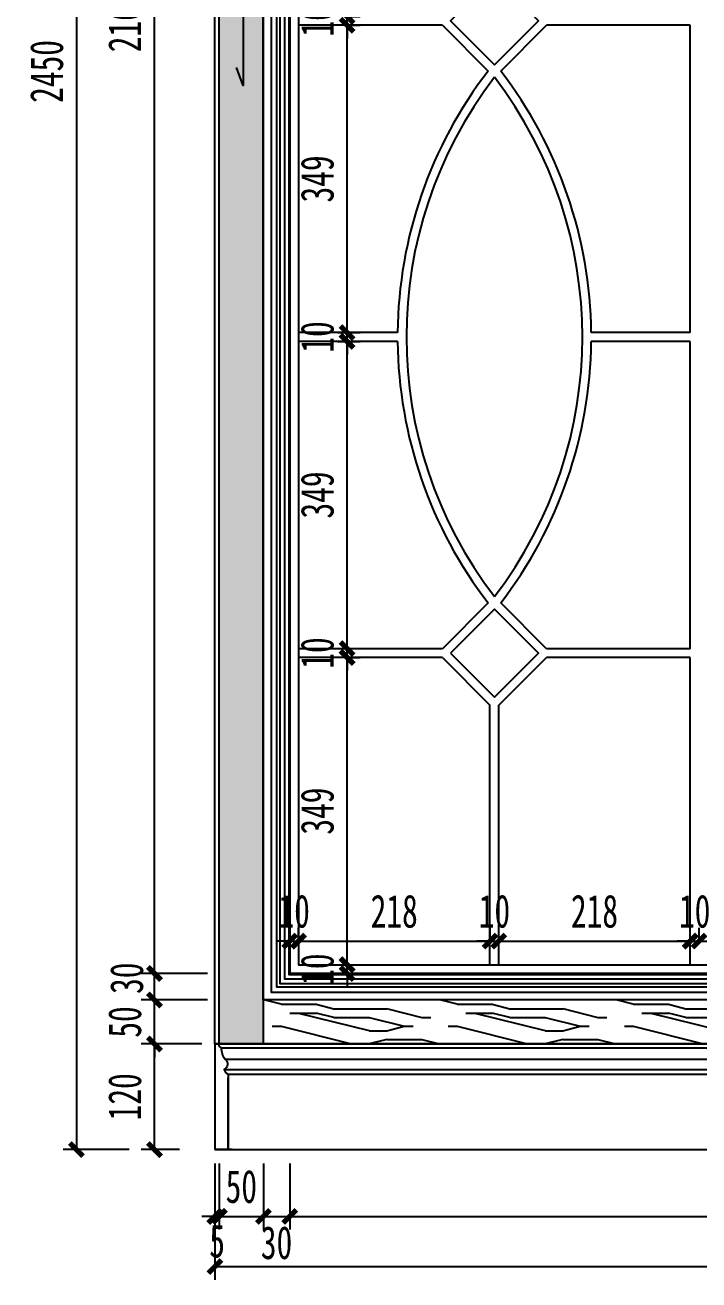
# Model space of a CAD drawing. Header units: millimetres. Extents: x 3104083 to 3173399, y -3165492 to -3044687.
# Drawn here: x 3117389 to 3118154, y -3050676 to -3049250 of the extents above; entities that cross this region are included whole.
import ezdxf

# ---------------------------------------------------------------- set-up
doc = ezdxf.new("R2010")
doc.units = ezdxf.units.MM
doc.header["$LTSCALE"] = 500
doc.header["$MEASUREMENT"] = 0
doc.header["$PDMODE"] = 2
doc.layers.get('0').update_dxf_attribs({"linetype": 'CONTINUOUS'})
doc.layers.get('DEFPOINTS').update_dxf_attribs({"linetype": 'CONTINUOUS'})
for name, color, linetype in [('2', 3, 'CONTINUOUS'), ('3-家具标准线', 3, 'CONTINUOUS'), ('D-造型细线', 146, 'CONTINUOUS'), ('E-Elevation(立面图层)', 134, 'CONTINUOUS'), ('E-立面造型线', 3, 'CONTINUOUS')]:
    doc.layers.add(name, color=color, linetype=linetype)
doc.styles.add('DIM', font='SimSun.ttf', dxfattribs={"width": 0.7})
doc.dimstyles.new('15', dxfattribs={"dimscale": 15, "dimtxt": 2.5, "dimasz": 1, "dimexe": 1, "dimexo": 1, "dimgap": 1, "dimtad": 1, "dimdec": 0, "dimzin": 0, "dimdsep": 46, "dimtxsty": 'DIM', "dimblk": 'ARCHTICK', "dimcen": 0, "dimclrd": 5, "dimclre": 5, "dimclrt": 35, "dimadec": 0, "dimazin": 0, "dimtfac": 0.5, "dimtdec": 0, "dimtix": 1, "dimtmove": 2, "dimatfit": 2, "dimldrblk": 'A', "dimfxl": 0, "dimtolj": 1, "dimtzin": 0, "dimlwd": -1, "dimlwe": -1, "dimarcsym": 0})

# ---------------------------------------------------------------- blocks, each defined once
blk = doc.blocks.new('_ArchTick')
at = {"color": 0, "linetype": 'ByBlock', "const_width": 0.4}
blk.add_lwpolyline([(-0.5, -0.5), (0.5, 0.5)], dxfattribs=at)
blk = doc.blocks.new('*D754')
at = {"layer": 'D-造型细线', "color": 5, "ltscale": 100}
for p, q in [((3117507.4, -3048077.7), (3117432.4, -3048077.7)), ((3117447.4, -3048077.7), (3117447.4, -3050527.7)), ((3117507.4, -3050527.7), (3117432.4, -3050527.7))]:
    blk.add_line(p, q, dxfattribs=at)
at = {"layer": 'DEFPOINTS', "color": 0, "ltscale": 100}
for p in [(3117533.3, -3048077.7), (3117447.4, -3050527.7), (3117533.3, -3050527.7)]:
    blk.add_point(p, dxfattribs=at)
at = {"layer": 'D-造型细线', "color": 5, "ltscale": 100, "xscale": 15, "yscale": 15, "zscale": 15}
for p, rotation in [((3117447.4, -3048077.7), 90), ((3117447.4, -3050527.7), 270)]:
    blk.add_blockref('_ArchTick', p, dxfattribs=dict(at, rotation=rotation))
at = {"layer": 'D-造型细线', "color": 35, "ltscale": 100, "insert": (3117413.7, -3049302.7), "char_height": 37.5, "attachment_point": 5, "rotation": 90, "style": 'DIM'}
blk.add_mtext('\\A1;2450', dxfattribs=at)
blk = doc.blocks.new('A')
for p, q in [((-1.435, 1.148), (-1.09, 1.437)), ((-1.435, 1.148), (-0.369, 0)), ((-1.09, 1.437), (0, 0)), ((-0.369, 0), (-2.127, 0)), ((-1.435, -1.148), (-0.369, 0)), ((-1.09, -1.437), (0, 0)), ((-1.435, -1.148), (-1.09, -1.437))]:
    blk.add_line(p, q)
for points in [[(-1.435, 1.148), (-1.09, 1.437), (-0.369, 0), (0, 0)], [(-1.435, -1.148), (-1.09, -1.437), (-0.369, 0), (0, 0)]]:
    blk.add_solid(points)
blk = doc.blocks.new('*D755')
at = {"layer": 'D-造型细线', "color": 5, "ltscale": 100}
for p, q in [((3117564.5, -3050407.7), (3117521.1, -3050407.7)), ((3117536.1, -3050527.7), (3117536.1, -3050407.7)), ((3117564.5, -3050527.7), (3117521.1, -3050527.7))]:
    blk.add_line(p, q, dxfattribs=at)
at = {"layer": 'DEFPOINTS', "color": 0, "ltscale": 100}
for p in [(3117536.1, -3050407.7), (3117579.5, -3050407.7), (3117579.5, -3050527.7)]:
    blk.add_point(p, dxfattribs=at)
at = {"layer": 'D-造型细线', "color": 5, "ltscale": 100, "xscale": 15, "yscale": 15, "zscale": 15}
for p, rotation in [((3117536.1, -3050407.7), 90), ((3117536.1, -3050527.7), 270)]:
    blk.add_blockref('_ArchTick', p, dxfattribs=dict(at, rotation=rotation))
at = {"layer": 'D-造型细线', "color": 35, "ltscale": 100, "insert": (3117502.4, -3050467.7), "char_height": 37.5, "attachment_point": 5, "rotation": 90, "style": 'DIM'}
blk.add_mtext('\\A1;120', dxfattribs=at)
blk = doc.blocks.new('*D756')
at = {"layer": 'D-造型细线', "color": 5, "ltscale": 100}
for p, q in [((3117536.1, -3050357.7), (3117536.1, -3050342.7)), ((3117596.1, -3050357.7), (3117521.1, -3050357.7)), ((3117536.1, -3050407.7), (3117536.1, -3050357.7)), ((3117589.7, -3050407.7), (3117521.1, -3050407.7)), ((3117536.1, -3050407.7), (3117536.1, -3050422.7))]:
    blk.add_line(p, q, dxfattribs=at)
at = {"layer": 'DEFPOINTS', "color": 0, "ltscale": 100}
for p in [(3117536.1, -3050357.7), (3117659.7, -3050357.7), (3117604.7, -3050407.7)]:
    blk.add_point(p, dxfattribs=at)
at = {"layer": 'D-造型细线', "color": 5, "ltscale": 100, "xscale": 15, "yscale": 15, "zscale": 15}
for p, rotation in [((3117536.1, -3050357.7), 270), ((3117536.1, -3050407.7), 90)]:
    blk.add_blockref('_ArchTick', p, dxfattribs=dict(at, rotation=rotation))
at = {"layer": 'D-造型细线', "color": 35, "ltscale": 100, "insert": (3117502.4, -3050382.7), "char_height": 37.5, "attachment_point": 5, "rotation": 90, "style": 'DIM'}
blk.add_mtext('\\A1;50', dxfattribs=at)
blk = doc.blocks.new('*D757')
at = {"layer": 'D-造型细线', "color": 5, "ltscale": 100}
for p, q in [((3117596.1, -3050327.7), (3117521.1, -3050327.7)), ((3117536.1, -3050357.7), (3117536.1, -3050327.7)), ((3117596.1, -3050357.7), (3117521.1, -3050357.7))]:
    blk.add_line(p, q, dxfattribs=at)
at = {"layer": 'DEFPOINTS', "color": 0, "ltscale": 100}
for p in [(3117536.1, -3050327.7), (3117689.7, -3050327.7), (3117659.7, -3050357.7)]:
    blk.add_point(p, dxfattribs=at)
at = {"layer": 'D-造型细线', "color": 5, "ltscale": 100, "xscale": 15, "yscale": 15, "zscale": 15}
for p, rotation in [((3117536.1, -3050327.7), 90), ((3117536.1, -3050357.7), 270)]:
    blk.add_blockref('_ArchTick', p, dxfattribs=dict(at, rotation=rotation))
at = {"layer": 'D-造型细线', "color": 35, "ltscale": 100, "insert": (3117504.6, -3050333), "char_height": 37.5, "attachment_point": 5, "rotation": 90, "style": 'DIM'}
blk.add_mtext('\\A1;30', dxfattribs=at)
blk = doc.blocks.new('*D758')
at = {"layer": 'D-造型细线', "color": 5, "ltscale": 100}
for p, q in [((3117596.1, -3048162.7), (3117521.1, -3048162.7)), ((3117536.1, -3050327.7), (3117536.1, -3048162.7)), ((3117596.1, -3050327.7), (3117521.1, -3050327.7))]:
    blk.add_line(p, q, dxfattribs=at)
at = {"layer": 'DEFPOINTS', "color": 0, "ltscale": 100}
for p in [(3117536.1, -3048162.7), (3117689.7, -3048162.7), (3117689.7, -3050327.7)]:
    blk.add_point(p, dxfattribs=at)
at = {"layer": 'D-造型细线', "color": 5, "ltscale": 100, "xscale": 15, "yscale": 15, "zscale": 15}
for p, rotation in [((3117536.1, -3048162.7), 90), ((3117536.1, -3050327.7), 270)]:
    blk.add_blockref('_ArchTick', p, dxfattribs=dict(at, rotation=rotation))
at = {"layer": 'D-造型细线', "color": 35, "ltscale": 100, "insert": (3117502.4, -3049245.2), "char_height": 37.5, "attachment_point": 5, "rotation": 90, "style": 'DIM'}
blk.add_mtext('\\A1;2165', dxfattribs=at)
blk = doc.blocks.new('*D762')
at = {"layer": 'D-造型细线', "color": 5, "ltscale": 100}
for p, q in [((3117604.7, -3050543.6), (3117604.7, -3050618.6)), ((3117609.7, -3050543.6), (3117609.7, -3050618.6)), ((3117604.7, -3050603.6), (3117589.7, -3050603.6)), ((3117604.7, -3050603.6), (3117609.7, -3050603.6)), ((3117609.7, -3050603.6), (3117624.7, -3050603.6))]:
    blk.add_line(p, q, dxfattribs=at)
at = {"layer": 'DEFPOINTS', "color": 0, "ltscale": 100}
for p in [(3117604.7, -3050392.8), (3117609.7, -3050392.8), (3117609.7, -3050603.6)]:
    blk.add_point(p, dxfattribs=at)
at = {"layer": 'D-造型细线', "color": 5, "ltscale": 100, "xscale": 15, "yscale": 15, "zscale": 15}
blk.add_blockref('_ArchTick', (3117604.7, -3050603.6), dxfattribs=at)
at = {"layer": 'D-造型细线', "color": 5, "ltscale": 100, "xscale": 15, "yscale": 15, "zscale": 15, "rotation": 180}
blk.add_blockref('_ArchTick', (3117609.7, -3050603.6), dxfattribs=at)
at = {"layer": 'D-造型细线', "color": 35, "ltscale": 100, "insert": (3117607.2, -3050631.8), "char_height": 37.5, "attachment_point": 5, "style": 'DIM'}
blk.add_mtext('\\A1;5', dxfattribs=at)
blk = doc.blocks.new('*D763')
at = {"layer": 'D-造型细线', "color": 5, "ltscale": 100}
for p, q in [((3117609.7, -3050543.6), (3117609.7, -3050618.6)), ((3117659.7, -3050543.6), (3117659.7, -3050618.6)), ((3117609.7, -3050603.6), (3117594.7, -3050603.6)), ((3117609.7, -3050603.6), (3117659.7, -3050603.6)), ((3117659.7, -3050603.6), (3117674.7, -3050603.6))]:
    blk.add_line(p, q, dxfattribs=at)
at = {"layer": 'DEFPOINTS', "color": 0, "ltscale": 100}
for p in [(3117659.7, -3050357.7), (3117609.7, -3050392.8), (3117659.7, -3050603.6)]:
    blk.add_point(p, dxfattribs=at)
at = {"layer": 'D-造型细线', "color": 5, "ltscale": 100, "xscale": 15, "yscale": 15, "zscale": 15}
blk.add_blockref('_ArchTick', (3117609.7, -3050603.6), dxfattribs=at)
at = {"layer": 'D-造型细线', "color": 5, "ltscale": 100, "xscale": 15, "yscale": 15, "zscale": 15, "rotation": 180}
blk.add_blockref('_ArchTick', (3117659.7, -3050603.6), dxfattribs=at)
at = {"layer": 'D-造型细线', "color": 35, "ltscale": 100, "insert": (3117634.7, -3050569.8), "char_height": 37.5, "attachment_point": 5, "style": 'DIM'}
blk.add_mtext('\\A1;50', dxfattribs=at)
blk = doc.blocks.new('*D750')
at = {"layer": 'D-造型细线', "color": 5, "ltscale": 100}
for p, q in [((3117659.7, -3050543.6), (3117659.7, -3050618.6)), ((3117689.7, -3050543.6), (3117689.7, -3050618.6)), ((3117659.7, -3050603.6), (3117689.7, -3050603.6))]:
    blk.add_line(p, q, dxfattribs=at)
at = {"layer": 'DEFPOINTS', "color": 0, "ltscale": 100}
for p in [(3117689.7, -3050327.7), (3117659.7, -3050392.8), (3117689.7, -3050603.6)]:
    blk.add_point(p, dxfattribs=at)
at = {"layer": 'D-造型细线', "color": 5, "ltscale": 100, "xscale": 15, "yscale": 15, "zscale": 15, "rotation": 180}
blk.add_blockref('_ArchTick', (3117659.7, -3050603.6), dxfattribs=at)
at = {"layer": 'D-造型细线', "color": 5, "ltscale": 100, "xscale": 15, "yscale": 15, "zscale": 15}
blk.add_blockref('_ArchTick', (3117689.7, -3050603.6), dxfattribs=at)
at = {"layer": 'D-造型细线', "color": 35, "ltscale": 100, "insert": (3117674.7, -3050633.6), "char_height": 37.5, "attachment_point": 5, "style": 'DIM'}
blk.add_mtext('\\A1;30', dxfattribs=at)
blk = doc.blocks.new('*D751')
at = {"layer": 'D-造型细线', "color": 5, "ltscale": 100}
for p, q in [((3117689.7, -3050543.6), (3117689.7, -3050618.6)), ((3119064.7, -3050543.6), (3119064.7, -3050618.6)), ((3117689.7, -3050603.6), (3119064.7, -3050603.6))]:
    blk.add_line(p, q, dxfattribs=at)
at = {"layer": 'DEFPOINTS', "color": 0, "ltscale": 100}
for p in [(3119064.7, -3050317.7), (3117689.7, -3050392.8), (3119064.7, -3050603.6)]:
    blk.add_point(p, dxfattribs=at)
at = {"layer": 'D-造型细线', "color": 5, "ltscale": 100, "xscale": 15, "yscale": 15, "zscale": 15, "rotation": 180}
blk.add_blockref('_ArchTick', (3117689.7, -3050603.6), dxfattribs=at)
at = {"layer": 'D-造型细线', "color": 5, "ltscale": 100, "xscale": 15, "yscale": 15, "zscale": 15}
blk.add_blockref('_ArchTick', (3119064.7, -3050603.6), dxfattribs=at)
at = {"layer": 'D-造型细线', "color": 35, "ltscale": 100, "insert": (3118377.2, -3050569.8), "char_height": 37.5, "attachment_point": 5, "style": 'DIM'}
blk.add_mtext('\\A1;1375', dxfattribs=at)
blk = doc.blocks.new('*D753')
at = {"layer": 'D-造型细线', "color": 5, "ltscale": 100}
for p, q in [((3117604.7, -3050600.7), (3117604.7, -3050675.7)), ((3119144.7, -3050600.7), (3119144.7, -3050675.7)), ((3117604.7, -3050660.7), (3119144.7, -3050660.7))]:
    blk.add_line(p, q, dxfattribs=at)
at = {"layer": 'DEFPOINTS', "color": 0, "ltscale": 100}
for p in [(3117604.7, -3050380.3), (3119144.7, -3050380.3), (3119144.7, -3050660.7)]:
    blk.add_point(p, dxfattribs=at)
at = {"layer": 'D-造型细线', "color": 5, "ltscale": 100, "xscale": 15, "yscale": 15, "zscale": 15, "rotation": 180}
blk.add_blockref('_ArchTick', (3117604.7, -3050660.7), dxfattribs=at)
at = {"layer": 'D-造型细线', "color": 5, "ltscale": 100, "xscale": 15, "yscale": 15, "zscale": 15}
blk.add_blockref('_ArchTick', (3119144.7, -3050660.7), dxfattribs=at)
at = {"layer": 'D-造型细线', "color": 35, "ltscale": 100, "insert": (3118374.7, -3050627), "char_height": 37.5, "attachment_point": 5, "style": 'DIM'}
blk.add_mtext('\\A1;1540', dxfattribs=at)
blk = doc.blocks.new('*D769')
at = {"layer": 'D-造型细线', "color": 5, "ltscale": 100}
for p, q in [((3117689.7, -3050295.9), (3117689.7, -3050275.8)), ((3117699.7, -3050295.9), (3117699.7, -3050275.8)), ((3117689.7, -3050290.8), (3117674.7, -3050290.8)), ((3117689.7, -3050290.8), (3117699.7, -3050290.8)), ((3117699.7, -3050290.8), (3117714.7, -3050290.8))]:
    blk.add_line(p, q, dxfattribs=at)
at = {"layer": 'DEFPOINTS', "color": 0, "ltscale": 100}
for p in [(3117699.7, -3050290.8), (3117689.7, -3050310.9), (3117699.7, -3050310.9)]:
    blk.add_point(p, dxfattribs=at)
at = {"layer": 'D-造型细线', "color": 5, "ltscale": 100, "xscale": 15, "yscale": 15, "zscale": 15}
blk.add_blockref('_ArchTick', (3117689.7, -3050290.8), dxfattribs=at)
at = {"layer": 'D-造型细线', "color": 5, "ltscale": 100, "xscale": 15, "yscale": 15, "zscale": 15, "rotation": 180}
blk.add_blockref('_ArchTick', (3117699.7, -3050290.8), dxfattribs=at)
at = {"layer": 'D-造型细线', "color": 35, "ltscale": 100, "insert": (3117694.7, -3050257), "char_height": 37.5, "attachment_point": 5, "style": 'DIM'}
blk.add_mtext('\\A1;10', dxfattribs=at)
blk = doc.blocks.new('*D770')
at = {"layer": 'D-造型细线', "color": 5, "ltscale": 100}
for p, q in [((3117699.7, -3050295.9), (3117699.7, -3050275.8)), ((3117917.2, -3050291), (3117917.2, -3050275.8)), ((3117699.7, -3050290.8), (3117917.2, -3050290.8))]:
    blk.add_line(p, q, dxfattribs=at)
at = {"layer": 'DEFPOINTS', "color": 0, "ltscale": 100}
for p in [(3117917.2, -3050290.8), (3117699.7, -3050310.9), (3117917.2, -3050306)]:
    blk.add_point(p, dxfattribs=at)
at = {"layer": 'D-造型细线', "color": 5, "ltscale": 100, "xscale": 15, "yscale": 15, "zscale": 15, "rotation": 180}
blk.add_blockref('_ArchTick', (3117699.7, -3050290.8), dxfattribs=at)
at = {"layer": 'D-造型细线', "color": 5, "ltscale": 100, "xscale": 15, "yscale": 15, "zscale": 15}
blk.add_blockref('_ArchTick', (3117917.2, -3050290.8), dxfattribs=at)
at = {"layer": 'D-造型细线', "color": 35, "ltscale": 100, "insert": (3117808.4, -3050257), "char_height": 37.5, "attachment_point": 5, "style": 'DIM'}
blk.add_mtext('\\A1;218', dxfattribs=at)
blk = doc.blocks.new('*D771')
at = {"layer": 'D-造型细线', "color": 5, "ltscale": 100}
for p, q in [((3117917.2, -3050291), (3117917.2, -3050275.8)), ((3117927.2, -3050291), (3117927.2, -3050275.8)), ((3117917.2, -3050290.8), (3117902.2, -3050290.8)), ((3117917.2, -3050290.8), (3117927.2, -3050290.8)), ((3117927.2, -3050290.8), (3117942.2, -3050290.8))]:
    blk.add_line(p, q, dxfattribs=at)
at = {"layer": 'DEFPOINTS', "color": 0, "ltscale": 100}
for p in [(3117927.2, -3050290.8), (3117917.2, -3050306), (3117927.2, -3050306)]:
    blk.add_point(p, dxfattribs=at)
at = {"layer": 'D-造型细线', "color": 5, "ltscale": 100, "xscale": 15, "yscale": 15, "zscale": 15}
blk.add_blockref('_ArchTick', (3117917.2, -3050290.8), dxfattribs=at)
at = {"layer": 'D-造型细线', "color": 5, "ltscale": 100, "xscale": 15, "yscale": 15, "zscale": 15, "rotation": 180}
blk.add_blockref('_ArchTick', (3117927.2, -3050290.8), dxfattribs=at)
at = {"layer": 'D-造型细线', "color": 35, "ltscale": 100, "insert": (3117922.2, -3050257), "char_height": 37.5, "attachment_point": 5, "style": 'DIM'}
blk.add_mtext('\\A1;10', dxfattribs=at)
blk = doc.blocks.new('*D772')
at = {"layer": 'D-造型细线', "color": 5, "ltscale": 100}
for p, q in [((3117927.2, -3050291), (3117927.2, -3050275.8)), ((3118144.7, -3050291), (3118144.7, -3050275.8)), ((3117927.2, -3050290.8), (3118144.7, -3050290.8))]:
    blk.add_line(p, q, dxfattribs=at)
at = {"layer": 'DEFPOINTS', "color": 0, "ltscale": 100}
for p in [(3118144.7, -3050290.8), (3117927.2, -3050306), (3118144.7, -3050306)]:
    blk.add_point(p, dxfattribs=at)
at = {"layer": 'D-造型细线', "color": 5, "ltscale": 100, "xscale": 15, "yscale": 15, "zscale": 15, "rotation": 180}
blk.add_blockref('_ArchTick', (3117927.2, -3050290.8), dxfattribs=at)
at = {"layer": 'D-造型细线', "color": 5, "ltscale": 100, "xscale": 15, "yscale": 15, "zscale": 15}
blk.add_blockref('_ArchTick', (3118144.7, -3050290.8), dxfattribs=at)
at = {"layer": 'D-造型细线', "color": 35, "ltscale": 100, "insert": (3118035.9, -3050257), "char_height": 37.5, "attachment_point": 5, "style": 'DIM'}
blk.add_mtext('\\A1;218', dxfattribs=at)
blk = doc.blocks.new('*D773')
at = {"layer": 'D-造型细线', "color": 5, "ltscale": 100}
for p, q in [((3118144.7, -3050291), (3118144.7, -3050275.8)), ((3118154.7, -3050291), (3118154.7, -3050275.8)), ((3118144.7, -3050290.8), (3118129.7, -3050290.8)), ((3118144.7, -3050290.8), (3118154.7, -3050290.8)), ((3118154.7, -3050290.8), (3118169.7, -3050290.8))]:
    blk.add_line(p, q, dxfattribs=at)
at = {"layer": 'DEFPOINTS', "color": 0, "ltscale": 100}
for p in [(3118154.7, -3050290.8), (3118144.7, -3050306), (3118154.7, -3050306)]:
    blk.add_point(p, dxfattribs=at)
at = {"layer": 'D-造型细线', "color": 5, "ltscale": 100, "xscale": 15, "yscale": 15, "zscale": 15}
blk.add_blockref('_ArchTick', (3118144.7, -3050290.8), dxfattribs=at)
at = {"layer": 'D-造型细线', "color": 5, "ltscale": 100, "xscale": 15, "yscale": 15, "zscale": 15, "rotation": 180}
blk.add_blockref('_ArchTick', (3118154.7, -3050290.8), dxfattribs=at)
at = {"layer": 'D-造型细线', "color": 35, "ltscale": 100, "insert": (3118149.7, -3050257), "char_height": 37.5, "attachment_point": 5, "style": 'DIM'}
blk.add_mtext('\\A1;10', dxfattribs=at)
blk = doc.blocks.new('*D774')
at = {"layer": 'D-造型细线', "color": 5, "ltscale": 100}
for p, q in [((3118154.7, -3050291), (3118154.7, -3050275.8)), ((3118372.2, -3050291), (3118372.2, -3050275.8)), ((3118154.7, -3050290.8), (3118372.2, -3050290.8))]:
    blk.add_line(p, q, dxfattribs=at)
at = {"layer": 'DEFPOINTS', "color": 0, "ltscale": 100}
for p in [(3118372.2, -3050290.8), (3118154.7, -3050306), (3118372.2, -3050306)]:
    blk.add_point(p, dxfattribs=at)
at = {"layer": 'D-造型细线', "color": 5, "ltscale": 100, "xscale": 15, "yscale": 15, "zscale": 15, "rotation": 180}
blk.add_blockref('_ArchTick', (3118154.7, -3050290.8), dxfattribs=at)
at = {"layer": 'D-造型细线', "color": 5, "ltscale": 100, "xscale": 15, "yscale": 15, "zscale": 15}
blk.add_blockref('_ArchTick', (3118372.2, -3050290.8), dxfattribs=at)
at = {"layer": 'D-造型细线', "color": 35, "ltscale": 100, "insert": (3118263.4, -3050257), "char_height": 37.5, "attachment_point": 5, "style": 'DIM'}
blk.add_mtext('\\A1;217', dxfattribs=at)
blk = doc.blocks.new('*D782')
at = {"layer": 'D-造型细线', "color": 5, "ltscale": 100}
for p, q in [((3117754.8, -3050317.7), (3117754.8, -3050302.7)), ((3117720.8, -3050317.7), (3117769.8, -3050317.7)), ((3117754.8, -3050327.7), (3117754.8, -3050317.7)), ((3117720.8, -3050327.7), (3117769.8, -3050327.7)), ((3117754.8, -3050327.7), (3117754.8, -3050342.7))]:
    blk.add_line(p, q, dxfattribs=at)
at = {"layer": 'DEFPOINTS', "color": 0, "ltscale": 100}
for p in [(3117705.8, -3050317.7), (3117754.8, -3050317.7), (3117705.8, -3050327.7)]:
    blk.add_point(p, dxfattribs=at)
at = {"layer": 'D-造型细线', "color": 5, "ltscale": 100, "xscale": 15, "yscale": 15, "zscale": 15}
for p, rotation in [((3117754.8, -3050317.7), 270), ((3117754.8, -3050327.7), 90)]:
    blk.add_blockref('_ArchTick', p, dxfattribs=dict(at, rotation=rotation))
at = {"layer": 'D-造型细线', "color": 35, "ltscale": 100, "insert": (3117721.1, -3050322.7), "char_height": 37.5, "attachment_point": 5, "rotation": 90, "style": 'DIM'}
blk.add_mtext('\\A1;10', dxfattribs=at)
blk = doc.blocks.new('*D783')
at = {"layer": 'D-造型细线', "color": 5, "ltscale": 100}
for p, q in [((3117754.8, -3049968.5), (3117769.8, -3049968.5)), ((3117754.8, -3050317.7), (3117754.8, -3049968.5)), ((3117720.8, -3050317.7), (3117769.8, -3050317.7))]:
    blk.add_line(p, q, dxfattribs=at)
at = {"layer": 'DEFPOINTS', "color": 0, "ltscale": 100}
for p in [(3117740.4, -3049968.5), (3117754.8, -3049968.5), (3117705.8, -3050317.7)]:
    blk.add_point(p, dxfattribs=at)
at = {"layer": 'D-造型细线', "color": 5, "ltscale": 100, "xscale": 15, "yscale": 15, "zscale": 15}
for p, rotation in [((3117754.8, -3049968.5), 90), ((3117754.8, -3050317.7), 270)]:
    blk.add_blockref('_ArchTick', p, dxfattribs=dict(at, rotation=rotation))
at = {"layer": 'D-造型细线', "color": 35, "ltscale": 100, "insert": (3117721.1, -3050143.1), "char_height": 37.5, "attachment_point": 5, "rotation": 90, "style": 'DIM'}
blk.add_mtext('\\A1;349', dxfattribs=at)
blk = doc.blocks.new('*D784')
at = {"layer": 'D-造型细线', "color": 5, "ltscale": 100}
for p, q in [((3117754.8, -3049958.5), (3117754.8, -3049943.5)), ((3117754.8, -3049958.5), (3117769.8, -3049958.5)), ((3117754.8, -3049968.5), (3117754.8, -3049958.5)), ((3117754.8, -3049968.5), (3117769.8, -3049968.5)), ((3117754.8, -3049968.5), (3117754.8, -3049983.5))]:
    blk.add_line(p, q, dxfattribs=at)
at = {"layer": 'DEFPOINTS', "color": 0, "ltscale": 100}
for p in [(3117740.4, -3049958.5), (3117754.8, -3049958.5), (3117740.4, -3049968.5)]:
    blk.add_point(p, dxfattribs=at)
at = {"layer": 'D-造型细线', "color": 5, "ltscale": 100, "xscale": 15, "yscale": 15, "zscale": 15}
for p, rotation in [((3117754.8, -3049958.5), 270), ((3117754.8, -3049968.5), 90)]:
    blk.add_blockref('_ArchTick', p, dxfattribs=dict(at, rotation=rotation))
at = {"layer": 'D-造型细线', "color": 35, "ltscale": 100, "insert": (3117721.1, -3049963.5), "char_height": 37.5, "attachment_point": 5, "rotation": 90, "style": 'DIM'}
blk.add_mtext('\\A1;10', dxfattribs=at)
blk = doc.blocks.new('*D785')
at = {"layer": 'D-造型细线', "color": 5, "ltscale": 100}
for p, q in [((3117744.5, -3049609.4), (3117769.8, -3049609.4)), ((3117754.8, -3049958.5), (3117754.8, -3049609.4)), ((3117754.8, -3049958.5), (3117769.8, -3049958.5))]:
    blk.add_line(p, q, dxfattribs=at)
at = {"layer": 'DEFPOINTS', "color": 0, "ltscale": 100}
for p in [(3117729.5, -3049609.4), (3117754.8, -3049609.4), (3117740.4, -3049958.5)]:
    blk.add_point(p, dxfattribs=at)
at = {"layer": 'D-造型细线', "color": 5, "ltscale": 100, "xscale": 15, "yscale": 15, "zscale": 15}
for p, rotation in [((3117754.8, -3049609.4), 90), ((3117754.8, -3049958.5), 270)]:
    blk.add_blockref('_ArchTick', p, dxfattribs=dict(at, rotation=rotation))
at = {"layer": 'D-造型细线', "color": 35, "ltscale": 100, "insert": (3117721.1, -3049783.9), "char_height": 37.5, "attachment_point": 5, "rotation": 90, "style": 'DIM'}
blk.add_mtext('\\A1;349', dxfattribs=at)
blk = doc.blocks.new('*D786')
at = {"layer": 'D-造型细线', "color": 5, "ltscale": 100}
for p, q in [((3117754.8, -3049599.4), (3117754.8, -3049584.4)), ((3117744.5, -3049599.4), (3117769.8, -3049599.4)), ((3117754.8, -3049609.4), (3117754.8, -3049599.4)), ((3117744.5, -3049609.4), (3117769.8, -3049609.4)), ((3117754.8, -3049609.4), (3117754.8, -3049624.4))]:
    blk.add_line(p, q, dxfattribs=at)
at = {"layer": 'DEFPOINTS', "color": 0, "ltscale": 100}
for p in [(3117729.5, -3049599.4), (3117754.8, -3049599.4), (3117729.5, -3049609.4)]:
    blk.add_point(p, dxfattribs=at)
at = {"layer": 'D-造型细线', "color": 5, "ltscale": 100, "xscale": 15, "yscale": 15, "zscale": 15}
for p, rotation in [((3117754.8, -3049599.4), 270), ((3117754.8, -3049609.4), 90)]:
    blk.add_blockref('_ArchTick', p, dxfattribs=dict(at, rotation=rotation))
at = {"layer": 'D-造型细线', "color": 35, "ltscale": 100, "insert": (3117721.1, -3049604.4), "char_height": 37.5, "attachment_point": 5, "rotation": 90, "style": 'DIM'}
blk.add_mtext('\\A1;10', dxfattribs=at)
blk = doc.blocks.new('*D787')
at = {"layer": 'D-造型细线', "color": 5, "ltscale": 100}
for p, q in [((3117752.6, -3049250.2), (3117769.8, -3049250.2)), ((3117754.8, -3049599.4), (3117754.8, -3049250.2)), ((3117744.5, -3049599.4), (3117769.8, -3049599.4))]:
    blk.add_line(p, q, dxfattribs=at)
at = {"layer": 'DEFPOINTS', "color": 0, "ltscale": 100}
for p in [(3117737.6, -3049250.2), (3117754.8, -3049250.2), (3117729.5, -3049599.4)]:
    blk.add_point(p, dxfattribs=at)
at = {"layer": 'D-造型细线', "color": 5, "ltscale": 100, "xscale": 15, "yscale": 15, "zscale": 15}
for p, rotation in [((3117754.8, -3049250.2), 90), ((3117754.8, -3049599.4), 270)]:
    blk.add_blockref('_ArchTick', p, dxfattribs=dict(at, rotation=rotation))
at = {"layer": 'D-造型细线', "color": 35, "ltscale": 100, "insert": (3117721.1, -3049424.8), "char_height": 37.5, "attachment_point": 5, "rotation": 90, "style": 'DIM'}
blk.add_mtext('\\A1;349', dxfattribs=at)
blk = doc.blocks.new('*D788')
at = {"layer": 'D-造型细线', "color": 5, "ltscale": 100}
for p, q in [((3117754.8, -3049240.2), (3117754.8, -3049225.2)), ((3117752.6, -3049240.2), (3117769.8, -3049240.2)), ((3117752.6, -3049250.2), (3117769.8, -3049250.2)), ((3117754.8, -3049250.2), (3117754.8, -3049240.2)), ((3117754.8, -3049250.2), (3117754.8, -3049265.2))]:
    blk.add_line(p, q, dxfattribs=at)
at = {"layer": 'DEFPOINTS', "color": 0, "ltscale": 100}
for p in [(3117737.6, -3049240.2), (3117737.6, -3049250.2), (3117754.8, -3049240.2)]:
    blk.add_point(p, dxfattribs=at)
at = {"layer": 'D-造型细线', "color": 5, "ltscale": 100, "xscale": 15, "yscale": 15, "zscale": 15}
for p, rotation in [((3117754.8, -3049240.2), 270), ((3117754.8, -3049250.2), 90)]:
    blk.add_blockref('_ArchTick', p, dxfattribs=dict(at, rotation=rotation))
at = {"layer": 'D-造型细线', "color": 35, "ltscale": 100, "insert": (3117721.1, -3049245.2), "char_height": 37.5, "attachment_point": 5, "rotation": 90, "style": 'DIM'}
blk.add_mtext('\\A1;10', dxfattribs=at)
blk = doc.blocks.new('A$C4AF04A4C')
at = {"layer": '2', "color": 3, "ltscale": 100}
blk.add_line((15, 0), (15, 81.6), dxfattribs=at)
blk.add_lwpolyline([(0, 120), (4, 120, 0.313311), (7.3, 115.7, 0.185483), (11.4, 102.8, -0.565024), (10.7, 90.9, 0.28067), (15, 85.7), (15, 0), (0, 0)], format="xyb", dxfattribs=at)

msp = doc.modelspace()

# ---------------------------------------------------------------- hatches: boundary and pattern name
at = {"layer": 'D-造型细线', "ltscale": 100}
h = msp.add_hatch(dxfattribs=at)
h.set_pattern_fill('FB木纹中SC300', color=251, scale=50, angle=90, style=0, pattern_type=2)
h.set_pattern_definition([(90, (3117609.68, -3050407.7), (-200, 1e-14), [40, -60, 20, -80]), (90, (3117604.68, -3050267.7), (-200, 1e-14), [40, -160]), (90, (3117594.68, -3050287.7), (-200, 1e-14), [20, -180]), (90, (3117589.68, -3050397.7), (-200, 1e-14), [10, -140, 10, -40]), (90, (3117579.68, -3050327.7), (-200, 1e-14), [40, -60, 10, -90]), (90, (3117574.68, -3050377.7), (-200, 1e-14), [30, -170]), (90, (3117569.68, -3050327.7), (-200, 1e-14), [60, -140]), (90, (3117564.68, -3050387.7), (-200, 1e-14), [40, -160]), (90, (3117559.68, -3050307.7), (-200, 1e-14), [100, -100]), (90, (3117549.68, -3050367.7), (-200, 1e-14), [20, -60, 40, -80]), (90, (3117544.68, -3050227.7), (-200, 1e-14), [40, -160]), (90, (3117539.68, -3050267.7), (-200, 1e-14), [20, -180]), (90, (3117534.68, -3050307.7), (-200, 1e-14), [20, -180]), (90, (3117529.68, -3050407.7), (-200, 1e-14), [40, -160]), (90, (3117524.68, -3050307.7), (-200, 1e-14), [40, -160]), (90, (3117514.68, -3050307.7), (-200, 1e-14), [40, -40, 40, -80]), (90, (3117504.68, -3050347.7), (-200, 1e-14), [20, -100, 40, -40]), (90, (3117499.68, -3050307.7), (-200, 1e-14), [60, -140]), (90, (3117489.68, -3050307.7), (-200, 1e-14), [40, -160]), (90, (3117484.68, -3050387.7), (-200, 1e-14), [60, -80, 20, -40]), (90, (3117474.68, -3050387.7), (-200, 1e-14), [100, -100]), (90, (3117469.68, -3050267.7), (-200, 1e-14), [20, -180]), (90, (3117464.68, -3050327.7), (-200, 1e-14), [40, -160]), (90, (3117459.68, -3050367.7), (-200, 1e-14), [20, -80, 20, -80]), (90, (3117454.68, -3050387.7), (-200, 1e-14), [20, -60, 40, -80]), (90, (3117449.68, -3050347.7), (-200, 1e-14), [20, -100, 20, -60]), (90, (3117444.68, -3050307.7), (-200, 1e-14), [60, -140]), (90, (3117434.68, -3050387.7), (-200, 1e-14), [40, -160]), (90, (3117429.68, -3050287.7), (-200, 1e-14), [20, -180]), (90, (3117424.68, -3050247.7), (-200, 1e-14), [20, -180]), (104.0362, (3117594.68, -3050267.695), (7e-09, 200), [20.6, -804.021]), (104.0362, (3117549.68, -3050247.695), (7e-09, 200), [20.6, -804.021]), (104.0362, (3117429.68, -3050267.695), (7e-09, 200), [20.6, -804.021]), (104.0362, (3117504.68, -3050327.695), (7e-09, 200), [20.6, -804.021]), (104.0362, (3117474.68, -3050287.695), (7e-09, 200), [20.6, -804.021]), (104.0362, (3117489.68, -3050267.695), (7e-09, 200), [20.6, -804.021]), (104.0362, (3117454.68, -3050367.695), (7e-09, 200), [20.6, -804.021]), (104.0362, (3117464.68, -3050287.695), (7e-09, 200), [20.6, -804.021]), (104.0362, (3117539.68, -3050247.695), (7e-09, 200), [41.2, -783.421]), (104.0362, (3117524.68, -3050267.695), (7e-09, 200), [41.2, -783.421]), (104.0362, (3117514.68, -3050267.695), (7e-09, 200), [41.2, -783.421]), (255.9638, (3117579.68, -3050327.695), (7e-09, -200), [20.6, -41.2, 20.6, -742.221]), (255.9638, (3117549.68, -3050367.695), (7e-09, -200), [20.6, -804.021]), (255.9638, (3117459.68, -3050367.695), (7e-09, -200), [41.2, -783.421]), (284.0362, (3117604.68, -3050267.695), (-7e-09, -200), [20.6, -804.021]), (75.9638, (3117604.68, -3050227.695), (-7e-09, 200), [20.6, -804.021]), (75.9638, (3117534.68, -3050287.695), (-7e-09, 200), [20.6, -804.021]), (75.9638, (3117499.68, -3050247.695), (-7e-09, 200), [20.6, -804.021]), (75.9638, (3117484.68, -3050327.695), (-7e-09, 200), [20.6, -804.021]), (75.9638, (3117459.68, -3050347.695), (-7e-09, 200), [20.6, -804.021]), (75.9638, (3117449.68, -3050327.695), (-7e-09, 200), [20.6, -804.021]), (75.9638, (3117484.68, -3050327.695), (-7e-09, 200), [20.6, -804.021]), (75.9638, (3117454.68, -3050267.695), (-7e-09, 200), [82.4, -742.221]), (75.9638, (3117589.68, -3050387.695), (-7e-09, 200), [82.4, -742.221]), (75.9638, (3117574.68, -3050367.695), (-7e-09, 200), [82.4, -742.221]), (75.9638, (3117564.68, -3050347.695), (-7e-09, 200), [20.6, -41.2, 41.2, -721.621]), (75.9638, (3117549.68, -3050347.695), (-7e-09, 200), [41.2, -41.2, 41.2, -701.021]), (75.9638, (3117529.68, -3050367.695), (-7e-09, 200), [82.4, -742.221]), (75.9638, (3117514.68, -3050387.695), (-7e-09, 200), [82.4, -742.221]), (75.9638, (3117504.68, -3050387.695), (-7e-09, 200), [82.4, -742.221]), (75.9638, (3117444.68, -3050247.695), (-7e-09, 200), [20.6, -804.021]), (75.9638, (3117424.68, -3050227.695), (-4e-05, 200), [41.2, -783.421]), (75.9638, (3117434.68, -3050347.695), (-4e-05, 200), [41.2, -783.421]), (75.9638, (3117609.68, -3050367.695), (-3e-06, 200), [82.4, -742.221]), (75.9638, (3117469.68, -3050247.695), (-3e-06, 200), [61.8, -762.821]), (75.9638, (3117484.68, -3050227.695), (-3e-06, 200), [123.6, -701.021])])
h.paths.add_polyline_path([(3119144.681, -3048082.696), (3119139.681, -3048082.696), (3119094.681, -3048082.696), (3119094.681, -3048132.696), (3119094.681, -3050357.695), (3119094.681, -3050407.695), (3119144.681, -3050407.695)])
h.paths.add_polyline_path([(3117659.681, -3048132.696), (3117659.681, -3048082.696), (3117609.681, -3048082.696), (3117609.681, -3050407.695), (3117614.281, -3050407.695), (3117659.681, -3050407.695), (3117659.681, -3050357.695)])
h = msp.add_hatch(dxfattribs=at)
h.set_pattern_fill('FB木纹中SC300', color=251, scale=50, style=0, pattern_type=2)
h.set_pattern_definition([(0, (3117659.68, -3050407.7), (0, 200), [40, -60, 20, -80]), (0, (3117799.68, -3050402.7), (0, 200), [40, -160]), (0, (3117779.68, -3050392.7), (0, 200), [20, -180]), (0, (3117669.68, -3050387.7), (0, 200), [10, -140, 10, -40]), (0, (3117739.68, -3050377.7), (0, 200), [40, -60, 10, -90]), (0, (3117689.68, -3050372.7), (0, 200), [30, -170]), (0, (3117739.68, -3050367.7), (0, 200), [60, -140]), (0, (3117679.68, -3050362.7), (0, 200), [40, -160]), (0, (3117759.68, -3050357.7), (0, 200), [100, -100]), (0, (3117699.68, -3050347.7), (0, 200), [20, -60, 40, -80]), (0, (3117839.68, -3050342.7), (0, 200), [40, -160]), (0, (3117799.68, -3050337.7), (0, 200), [20, -180]), (0, (3117759.68, -3050332.7), (0, 200), [20, -180]), (0, (3117659.68, -3050327.7), (0, 200), [40, -160]), (0, (3117759.68, -3050322.7), (0, 200), [40, -160]), (0, (3117759.68, -3050312.7), (0, 200), [40, -40, 40, -80]), (0, (3117719.68, -3050302.7), (0, 200), [20, -100, 40, -40]), (0, (3117759.68, -3050297.7), (0, 200), [60, -140]), (0, (3117759.68, -3050287.7), (0, 200), [40, -160]), (0, (3117679.68, -3050282.7), (0, 200), [60, -80, 20, -40]), (0, (3117679.68, -3050272.7), (0, 200), [100, -100]), (0, (3117799.68, -3050267.7), (0, 200), [20, -180]), (0, (3117739.68, -3050262.7), (0, 200), [40, -160]), (0, (3117699.68, -3050257.7), (0, 200), [20, -80, 20, -80]), (0, (3117679.68, -3050252.7), (0, 200), [20, -60, 40, -80]), (0, (3117719.68, -3050247.7), (0, 200), [20, -100, 20, -60]), (0, (3117759.68, -3050242.7), (0, 200), [60, -140]), (0, (3117679.68, -3050232.7), (0, 200), [40, -160]), (0, (3117779.68, -3050227.7), (0, 200), [20, -180]), (0, (3117819.68, -3050222.7), (0, 200), [20, -180]), (14.0362, (3117799.68, -3050392.695), (200, -7e-09), [20.6, -804.021]), (14.0362, (3117819.68, -3050347.695), (200, -7e-09), [20.6, -804.021]), (14.0362, (3117799.68, -3050227.695), (200, -7e-09), [20.6, -804.021]), (14.0362, (3117739.68, -3050302.695), (200, -7e-09), [20.6, -804.021]), (14.0362, (3117779.68, -3050272.695), (200, -7e-09), [20.6, -804.021]), (14.0362, (3117799.68, -3050287.695), (200, -7e-09), [20.6, -804.021]), (14.0362, (3117699.68, -3050252.695), (200, -7e-09), [20.6, -804.021]), (14.0362, (3117779.68, -3050262.695), (200, -7e-09), [20.6, -804.021]), (14.0362, (3117819.68, -3050337.695), (200, -7e-09), [41.2, -783.421]), (14.0362, (3117799.68, -3050322.695), (200, -7e-09), [41.2, -783.421]), (14.0362, (3117799.68, -3050312.695), (200, -7e-09), [41.2, -783.421]), (165.9638, (3117739.68, -3050377.695), (-200, -7e-09), [20.6, -41.2, 20.6, -742.221]), (165.9638, (3117699.68, -3050347.695), (-200, -7e-09), [20.6, -804.021]), (165.9638, (3117699.68, -3050257.695), (-200, -7e-09), [41.2, -783.421]), (194.0362, (3117799.68, -3050402.695), (-200, 7e-09), [20.6, -804.021]), (345.9638, (3117839.68, -3050402.695), (200, 7e-09), [20.6, -804.021]), (345.9638, (3117779.68, -3050332.695), (200, 7e-09), [20.6, -804.021]), (345.9638, (3117819.68, -3050297.695), (200, 7e-09), [20.6, -804.021]), (345.9638, (3117739.68, -3050282.695), (200, 7e-09), [20.6, -804.021]), (345.9638, (3117719.68, -3050257.695), (200, 7e-09), [20.6, -804.021]), (345.9638, (3117739.68, -3050247.695), (200, 7e-09), [20.6, -804.021]), (345.9638, (3117739.68, -3050282.695), (200, 7e-09), [20.6, -804.021]), (345.9638, (3117799.68, -3050252.695), (200, 7e-09), [82.4, -742.221]), (345.9638, (3117679.68, -3050387.695), (200, 7e-09), [82.4, -742.221]), (345.9638, (3117699.68, -3050372.695), (200, 7e-09), [82.4, -742.221]), (345.9638, (3117719.68, -3050362.695), (200, 7e-09), [20.6, -41.2, 41.2, -721.621]), (345.9638, (3117719.68, -3050347.695), (200, 7e-09), [41.2, -41.2, 41.2, -701.021]), (345.9638, (3117699.68, -3050327.695), (200, 7e-09), [82.4, -742.221]), (345.9638, (3117679.68, -3050312.695), (200, 7e-09), [82.4, -742.221]), (345.9638, (3117679.68, -3050302.695), (200, 7e-09), [82.4, -742.221]), (345.9638, (3117819.68, -3050242.695), (200, 7e-09), [20.6, -804.021]), (345.9638, (3117839.68, -3050222.695), (200, 4e-05), [41.2, -783.421]), (345.9638, (3117719.68, -3050232.695), (200, 4e-05), [41.2, -783.421]), (345.9638, (3117699.68, -3050407.695), (200, 3e-06), [82.4, -742.221]), (345.9638, (3117819.68, -3050267.695), (200, 3e-06), [61.8, -762.821]), (345.9638, (3117839.68, -3050282.695), (200, 3e-06), [123.6, -701.021])])
h.paths.add_polyline_path([(3119094.681, -3050407.695), (3119094.681, -3050357.695), (3117659.681, -3050357.695), (3117659.681, -3050407.695)])

# ---------------------------------------------------------------- linework, layer by layer
at = {"layer": '2', "color": 3, "ltscale": 100}
for p, q in [((3117609.681, -3050407.695), (3117609.681, -3048082.696)), ((3117604.681, -3050407.695), (3117604.681, -3050527.695)), ((3117624.477, -3050527.695), (3117604.681, -3050527.695)), ((3117604.681, -3050527.695), (3119159.677, -3050527.696))]:
    msp.add_line(p, q, dxfattribs=at)
msp.add_lwpolyline([(3119144.681, -3048082.696), (3119144.681, -3050407.695), (3117604.681, -3050407.695), (3117604.681, -3048077.696), (3119139.681, -3048077.696)], dxfattribs=at)
msp.add_lwpolyline([(3117659.681, -3048132.696), (3119094.681, -3048132.696), (3119094.681, -3050357.695), (3117659.681, -3050357.695)], close=True, dxfattribs=at)
at = {"layer": '3-家具标准线', "color": 1}
msp.add_lwpolyline([(3117644.736, -3049232.714), (3117636.939, -3049212.193), (3117636.939, -3049318.593), (3117629.143, -3049298.072)], dxfattribs=at)
at = {"layer": 'D-造型细线', "color": 44, "ltscale": 0.15}
for p, q in [((3117863.039, -3049250.196), (3117699.681, -3049250.196)), ((3118144.681, -3049250.196), (3117981.323, -3049250.196)), ((3118144.681, -3049599.363), (3118144.681, -3049250.196)), ((3117812.206, -3049599.363), (3117699.681, -3049599.363)), ((3118144.681, -3049599.363), (3118032.156, -3049599.363)), ((3117812.206, -3049609.363), (3117699.681, -3049609.363)), ((3118144.681, -3049609.363), (3118032.156, -3049609.363)), ((3118144.681, -3049958.529), (3118144.681, -3049609.363)), ((3117863.039, -3049958.529), (3117699.681, -3049958.529)), ((3118144.681, -3049958.529), (3117981.323, -3049958.529)), ((3117863.039, -3049968.529), (3117699.681, -3049968.529)), ((3118144.681, -3049968.529), (3117981.323, -3049968.529)), ((3118144.681, -3050317.696), (3118144.681, -3049968.529)), ((3117917.181, -3050317.696), (3117917.181, -3050022.671)), ((3117927.181, -3050317.696), (3117927.181, -3050022.671)), ((3117819.681, -3050317.696), (3118934.681, -3050317.696))]:
    msp.add_line(p, q, dxfattribs=at)
msp.add_lwpolyline([(3119054.681, -3048172.696), (3117699.681, -3048172.696), (3117699.681, -3050317.696), (3119054.681, -3050317.696)], close=True, dxfattribs=at)
msp.add_lwpolyline([(3119054.681, -3048172.696), (3117699.681, -3048172.696), (3117699.681, -3050317.696), (3119054.681, -3050317.696)], close=True, dxfattribs=at)
for points in [[(3117922.181, -3049195.196), (3117872.181, -3049245.196), (3117922.181, -3049295.196), (3117972.181, -3049245.196), (3117922.181, -3049195.196)], [(3117863.039, -3049250.196), (3117915.05, -3049302.206)], [(3117929.313, -3049302.206), (3117981.323, -3049250.196)], [(3117915.05, -3049906.519), (3117863.039, -3049958.529)], [(3117981.323, -3049958.529), (3117929.313, -3049906.519)], [(3117872.181, -3049963.529), (3117922.181, -3050013.529), (3117972.181, -3049963.529), (3117922.181, -3049913.529), (3117872.181, -3049963.529)], [(3117863.039, -3049968.529), (3117917.181, -3050022.671)], [(3117927.181, -3050022.671), (3117981.323, -3049968.529)]]:
    msp.add_lwpolyline(points, dxfattribs=at)
for centre, radius, start, end in [((3118307.379, -3049604.363), 495.197, 142.397968, 179.421476), ((3117536.984, -3049604.363), 495.197, 0.578524, 37.602032), ((3118307.379, -3049604.363), 485.197, 142.551321, 217.448679), ((3117536.984, -3049604.363), 485.197, 322.551321, 37.448679), ((3118307.379, -3049604.363), 495.197, 180.578524, 217.602032), ((3117536.984, -3049604.363), 495.197, 322.397968, 359.421476)]:
    msp.add_arc(centre, radius, start, end, dxfattribs=at)
at = {"layer": 'E-Elevation(立面图层)', "color": 251, "ltscale": 100}
for p, q in [((3117659.681, -3050357.695), (3117659.681, -3050407.695)), ((3117611.967, -3050411.981), (3119151.967, -3050411.981)), ((3117616.054, -3050424.943), (3119156.054, -3050424.943)), ((3117615.395, -3050436.838), (3119155.395, -3050436.838)), ((3117619.681, -3050441.981), (3119159.681, -3050441.981))]:
    msp.add_line(p, q, dxfattribs=at)
msp.add_lwpolyline([(3117689.681, -3048162.696), (3119064.681, -3048162.696), (3119064.681, -3050327.696), (3117689.681, -3050327.696)], close=True, dxfattribs=at)
at = {"layer": 'E-立面造型线', "ltscale": 0.15}
msp.add_line((3117659.681, -3048132.696), (3117659.681, -3050357.696), dxfattribs=at)
at = {"layer": 'E-立面造型线'}
msp.add_line((3117604.681, -3050407.696), (3119139.881, -3050407.696), dxfattribs=at)
at = {"layer": 'E-立面造型线', "color": 251}
for points in [[(3119085.931, -3048141.446), (3117668.431, -3048141.446), (3117668.431, -3050348.946), (3119085.931, -3050348.946)], [(3119079.681, -3048147.696), (3117674.681, -3048147.696), (3117674.681, -3050342.696), (3119079.681, -3050342.696)], [(3119075.931, -3048151.446), (3117678.431, -3048151.446), (3117678.431, -3050338.946), (3119075.931, -3050338.946)], [(3119070.731, -3048156.646), (3117683.631, -3048156.646), (3117683.631, -3050333.746), (3119070.731, -3050333.746)], [(3119065.681, -3048161.696), (3117688.681, -3048161.696), (3117688.681, -3050328.696), (3119065.681, -3050328.696)]]:
    msp.add_lwpolyline(points, close=True, dxfattribs=at)
at = {"layer": 'E-立面造型线', "color": 44}
msp.add_lwpolyline([(3119064.681, -3048162.696), (3117689.681, -3048162.696), (3117689.681, -3050327.696), (3119064.681, -3050327.696)], close=True, dxfattribs=at)
msp.add_lwpolyline([(3119064.681, -3048162.696), (3117689.681, -3048162.696), (3117689.681, -3050327.696), (3119064.681, -3050327.696)], close=True, dxfattribs=at)
at = {"layer": 'E-立面造型线'}
msp.add_lwpolyline([(3119064.681, -3048162.696), (3117689.681, -3048162.696), (3117689.681, -3050327.696), (3119064.681, -3050327.696)], close=True, dxfattribs=at)

# ---------------------------------------------------------------- block references
at = {"layer": 'D-造型细线', "color": 251, "ltscale": 100}
msp.add_blockref('A$C4AF04A4C', (3117604.681, -3050527.695), dxfattribs=at)

# ---------------------------------------------------------------- dimensions: what is measured, and where the dimension line sits
at = {"layer": 'D-造型细线', "color": 3, "ltscale": 100}
for base, p1, p2, picture, middle in [((3117447.424, -3050527.695), (3117533.257, -3048077.696), (3117533.257, -3050527.695), '*D754', (3117413.674, -3049302.696)), ((3117536.138, -3048162.696), (3117689.681, -3050327.696), (3117689.681, -3048162.696), '*D758', (3117502.388, -3049245.196)), ((3117754.821, -3049240.196), (3117737.595, -3049250.196), (3117737.595, -3049240.196), '*D788', (3117721.071, -3049245.196)), ((3117754.821, -3049250.196), (3117729.454, -3049599.363), (3117737.595, -3049250.196), '*D787', (3117721.071, -3049424.779)), ((3117754.821, -3049599.363), (3117729.454, -3049609.363), (3117729.454, -3049599.363), '*D786', (3117721.071, -3049604.363)), ((3117754.821, -3049609.363), (3117740.435, -3049958.529), (3117729.454, -3049609.363), '*D785', (3117721.071, -3049783.946)), ((3117754.821, -3049958.529), (3117740.435, -3049968.529), (3117740.435, -3049958.529), '*D784', (3117721.071, -3049963.529)), ((3117754.821, -3049968.529), (3117705.842, -3050317.696), (3117740.435, -3049968.529), '*D783', (3117721.071, -3050143.113)), ((3117754.821, -3050317.696), (3117705.842, -3050327.696), (3117705.842, -3050317.696), '*D782', (3117721.071, -3050322.696)), ((3117536.138, -3050357.695), (3117604.681, -3050407.696), (3117659.681, -3050357.695), '*D756', (3117502.388, -3050382.696)), ((3117536.138, -3050407.696), (3117579.472, -3050527.695), (3117579.472, -3050407.696), '*D755', (3117502.388, -3050467.696))]:
    dim = msp.add_linear_dim(base=base, p1=p1, p2=p2, angle=90, dimstyle='15', dxfattribs=at)
    dim.commit()
    dim.dimension.update_dxf_attribs({"geometry": picture, "text_midpoint": middle})
for base, p1, p2, picture, middle in [((3117699.681, -3050290.791), (3117689.681, -3050310.917), (3117699.681, -3050310.917), '*D769', (3117694.681, -3050257.041)), ((3117917.18118791, -3050290.790713053), (3117699.68118791, -3050310.916633389), (3117917.18118791, -3050306.014781623), '*D770', (3117808.43118791, -3050257.040713053)), ((3117927.181, -3050290.791), (3117917.181, -3050306.015), (3117927.181, -3050306.015), '*D771', (3117922.181, -3050257.041)), ((3118144.68118791, -3050290.790713053), (3117927.18118791, -3050306.014781623), (3118144.68118791, -3050306.014781623), '*D772', (3118035.93118791, -3050257.040713053)), ((3118154.681, -3050290.791), (3118144.681, -3050306.015), (3118154.681, -3050306.015), '*D773', (3118149.681, -3050257.041)), ((3118372.18118791, -3050290.790713053), (3118154.681187911, -3050306.014781623), (3118372.18118791, -3050306.014781623), '*D774', (3118263.431187911, -3050257.040713053)), ((3119064.681, -3050603.558), (3117689.681, -3050392.782), (3119064.681, -3050317.696), '*D751', (3118377.181, -3050569.808)), ((3117659.681, -3050603.558), (3117609.681, -3050392.782), (3117659.681, -3050357.696), '*D763', (3117634.681, -3050569.808)), ((3119144.681, -3050660.743), (3117604.681, -3050380.251), (3119144.681, -3050380.251), '*D753', (3118374.681, -3050626.993))]:
    dim = msp.add_linear_dim(base=base, p1=p1, p2=p2, dimstyle='15', dxfattribs=at)
    dim.commit()
    dim.dimension.update_dxf_attribs({"geometry": picture, "text_midpoint": middle})
dim = msp.add_linear_dim(base=(3117536.138, -3050327.696), p1=(3117659.681, -3050357.696), p2=(3117689.681, -3050327.696), angle=90, dimstyle='15', dxfattribs=at)
dim.commit()
dim.dimension.update_dxf_attribs({"geometry": '*D757', "text_midpoint": (3117504.601, -3050333.009), "dimtype": 160})
for base, p1, p2, picture, middle in [((3117689.681, -3050603.558), (3117659.681, -3050392.782), (3117689.681, -3050327.696), '*D750', (3117674.681, -3050633.566)), ((3117609.681, -3050603.558), (3117604.681, -3050392.782), (3117609.681, -3050392.782), '*D762', (3117607.181, -3050631.839))]:
    dim = msp.add_linear_dim(base=base, p1=p1, p2=p2, dimstyle='15', dxfattribs=at)
    dim.commit()
    dim.dimension.update_dxf_attribs({"geometry": picture, "text_midpoint": middle, "dimtype": 160})

doc.saveas('drawing.dxf')
